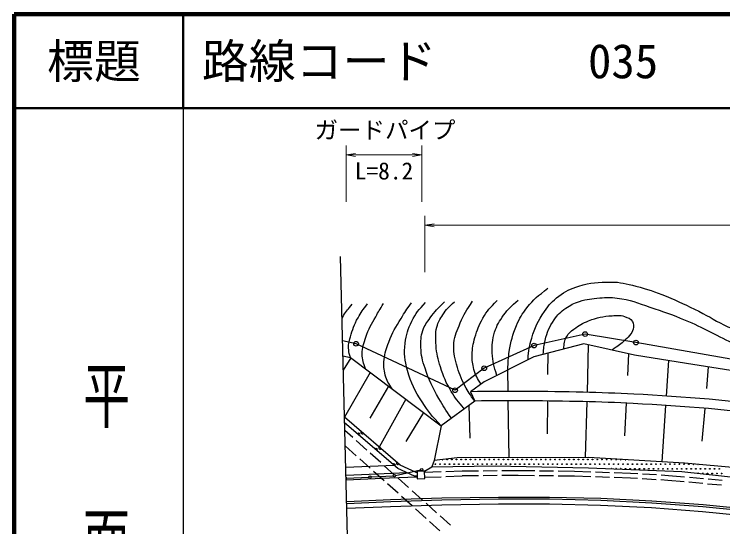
# Model space of a CAD drawing. Units: millimetres, scale not verified. Extents: x 40000 to 680000, y 20000 to 380000.
# Drawn here: x 40000 to 115511, y 325368 to 380000 of the extents above; entities that cross this region are included whole.
import ezdxf
from ezdxf.enums import TextEntityAlignment as Align

# ---------------------------------------------------------------- set-up
doc = ezdxf.new("R2010")
doc.units = ezdxf.units.MM
doc.header["$LTSCALE"] = 1000
for name, color, linetype, lineweight in [('M-BGD', 7, 'Continuous', 25), ('M-BMK-OTRS', 5, 'Continuous', 25), ('M-BMK-ROW', 30, 'Continuous', 25), ('M-STR-HTXT', 7, 'Continuous', 13), ('M-STR-STRC', 7, 'Continuous', 25), ('M-TTL', 2, 'Continuous', 140), ('M-TTL-BAND', 7, 'Continuous', 25), ('M-TTL-LINE', 7, 'Continuous', 50)]:
    doc.layers.add(name, color=color, linetype=linetype, lineweight=lineweight)
doc.layers.add('M-TTL-TXT', color=7, linetype='Continuous')
doc.styles.add('@ＭＳ ゴシック', font='')
doc.styles.add('ＭＳ ゴシック', font='')
doc.styles.get('@ＭＳ ゴシック').set_extended_font_data('@MS Gothic')
doc.styles.get('ＭＳ ゴシック').set_extended_font_data('MS Gothic')

# ---------------------------------------------------------------- blocks, each defined once
blk = doc.blocks.new('open_arrow')
at = {"color": 0, "linetype": 'Continuous', "lineweight": -2}
blk.add_lwpolyline([(7.5, 1.25), (0, 0), (7.5, -1.25)], dxfattribs=at)

msp = doc.modelspace()

# ---------------------------------------------------------------- linework, layer by layer
at = {"layer": 'M-BGD'}
for p, q in [((100691, 344879), (95355, 343497)), ((106108, 343668), (100691, 344879)), ((101074, 339698), (101207, 344763)), ((75029, 343599), (75835, 343400)), ((96871, 341588), (96886, 343893)), ((105377, 341505), (105483, 343808)), ((111650, 342770), (106108, 343668)), ((75863, 343379), (75068, 342080)), ((75835, 343400), (85485, 336144)), ((95355, 343497), (90098, 340824)), ((109496, 339307), (109744, 343079)), ((92642, 339797), (92612, 342102)), ((117036, 341927), (111650, 342770)), ((113795, 340106), (113991, 342403)), ((77935, 341821), (75197, 337066)), ((90098, 340824), (88610, 339764)), ((79895, 340347), (77883, 336931)), ((88610, 339764), (89085, 338770)), ((81725, 338971), (78900, 333867)), ((89085, 338770), (85485, 336144)), ((88585, 334825), (88471, 338323)), ((92733, 332730), (92655, 338797)), ((96829, 335275), (96852, 338775)), ((100892, 332779), (101048, 338698)), ((105080, 335049), (105241, 338545)), ((109036, 332287), (109431, 338309)), ((83627, 337541), (81727, 334466)), ((113317, 334506), (113615, 337993)), ((81124, 331952), (75197, 337056)), ((80883, 331578), (75213, 336462)), ((85485, 336144), (84750, 332432)), ((76079, 334888), (75234, 335647)), ((77567, 333552), (76451, 334554)), ((76443, 332948), (75276, 333996)), ((79055, 332216), (77939, 333218)), ((77932, 331612), (76815, 332614)), ((84750, 332432), (84506, 331749)), ((87197, 332709), (84750, 332432)), ((101183, 332761), (87197, 332709)), ((111441, 332142), (101183, 332761)), ((80496, 331911), (75336, 331673)), ((80543, 330880), (79427, 331882)), ((82661, 330750), (80883, 331578)), ((82847, 331149), (81124, 331952)), ((83732, 331306), (84506, 331749)), ((84506, 331749), (91243, 331872)), ((91243, 331872), (101206, 331670)), ((101206, 331670), (111131, 331253)), ((121179, 331287), (111441, 332142)), ((81860, 331123), (75358, 330823)), ((79420, 330276), (78304, 331278)), ((82944, 330757), (82661, 330750)), ((82934, 331151), (82847, 331149)), ((83732, 331306), (82931, 331286)), ((82931, 331286), (82951, 330486)), ((83752, 330506), (83732, 331306)), ((85483, 331211), (83736, 331153)), ((87729, 331285), (85983, 331227)), ((85994, 330727), (87740, 330785)), ((89474, 331302), (87729, 331285)), ((89479, 330802), (87740, 330785)), ((91474, 331321), (89974, 331307)), ((91479, 330821), (89979, 330807)), ((93719, 331343), (91974, 331326)), ((93717, 330843), (91979, 330826)), ((95455, 330819), (93717, 330843)), ((95462, 331319), (93719, 331343)), ((97455, 330791), (95955, 330812)), ((97462, 331291), (95962, 331312)), ((99693, 330760), (97955, 330784)), ((99705, 331260), (97962, 331284)), ((101429, 330699), (99693, 330760)), ((101447, 331199), (99705, 331260)), ((103446, 331129), (101947, 331181)), ((105687, 331051), (103945, 331112)), ((106448, 331007), (105687, 331051)), ((108445, 330892), (106947, 330979)), ((109706, 330820), (108944, 330864)), ((111444, 330659), (109706, 330820)), ((111131, 331253), (121029, 330217)), ((79995, 330537), (75371, 330324)), ((82946, 330653), (79995, 330537)), ((82032, 329544), (80916, 330546)), ((82951, 330486), (83752, 330506)), ((83748, 330653), (85494, 330711)), ((103428, 330630), (101929, 330682)), ((105664, 330552), (103928, 330612)), ((106418, 330508), (105664, 330552)), ((108415, 330393), (106917, 330479)), ((109668, 330321), (108914, 330364)), ((111399, 330161), (109668, 330321)), ((113391, 329978), (111897, 330115)), ((113435, 330476), (111942, 330614)), ((115427, 330292), (113933, 330430)), ((80908, 328940), (79792, 329942)), ((115382, 329794), (113888, 329932)), ((82396, 327604), (81280, 328606)), ((83520, 328207), (82404, 329210)), ((91602, 328510), (85572, 328422)), ((97055, 328501), (91602, 328510)), ((102510, 328373), (97055, 328501)), ((80115, 328228), (75430, 328030)), ((80123, 328028), (75435, 327830)), ((85572, 328422), (80116, 328228)), ((85577, 328222), (80123, 328028)), ((85008, 326871), (83892, 327873)), ((91603, 328310), (85577, 328222)), ((97052, 328301), (91603, 328310)), ((102503, 328174), (97052, 328301)), ((107948, 327906), (102503, 328174)), ((107960, 328105), (102510, 328373)), ((113391, 327501), (107948, 327906)), ((113406, 327701), (107960, 328105)), ((83885, 326268), (82768, 327270)), ((118815, 326952), (113391, 327501)), ((118838, 327151), (113411, 327700)), ((86496, 325535), (85380, 326537)), ((85373, 324931), (84257, 325934))]:
    msp.add_line(p, q, dxfattribs=at)
for centre in [(86132, 332547), (86632, 332547), (87132, 332547), (87632, 332547), (88132, 332547), (88632, 332547), (89132, 332547), (89632, 332547), (90132, 332547), (90632, 332547), (91132, 332547), (91632, 332547), (92132, 332547), (92632, 332547), (93132, 332547), (93632, 332547), (94132, 332547), (94632, 332547), (95132, 332547), (95632, 332547), (96132, 332547), (96632, 332547), (97132, 332547), (97632, 332547), (98132, 332547), (98632, 332547), (99132, 332547), (99632, 332547), (100132, 332547), (100632, 332547), (101132, 332547), (101632, 332547), (102132, 332547), (102632, 332547), (103132, 332547), (103632, 332547), (84882, 332047), (85382, 332047), (85882, 332047), (86382, 332047), (86882, 332047), (87382, 332047), (87882, 332047), (88382, 332047), (88882, 332047), (89382, 332047), (89882, 332047), (90382, 332047), (90882, 332047), (91382, 332047), (91882, 332047), (92382, 332047), (92882, 332047), (93382, 332047), (93882, 332047), (94382, 332047), (94882, 332047), (95382, 332047), (95882, 332047), (96382, 332047), (96882, 332047), (97382, 332047), (97882, 332047), (98382, 332047), (98882, 332047), (99382, 332047), (99882, 332047), (100382, 332047), (100882, 332047), (101382, 332047), (101882, 332047), (102382, 332047), (102882, 332047), (103382, 332047), (103882, 332047), (104382, 332047), (104882, 332047), (105132, 331547), (105382, 332047), (105632, 331547), (105882, 332047), (106132, 331547), (106382, 332047), (106632, 331547), (106882, 332047), (107132, 331547), (107382, 332047), (107632, 331547), (107882, 332047), (108132, 331547), (108382, 332047), (108632, 331547), (108882, 332047), (109132, 331547), (109382, 332047), (109632, 331547), (109882, 332047), (110132, 331547), (110382, 332047), (110632, 331547), (110882, 332047), (111132, 331547), (111382, 332047), (111632, 331547), (111882, 332047), (112132, 331547), (112632, 331547), (113132, 331547), (113632, 331547), (114132, 331547), (114632, 331547), (115132, 331547), (113882, 331047), (114382, 331047), (114882, 331047), (115382, 331047)]:
    msp.add_circle(centre, 37.5, dxfattribs=at)
for centre, radius, start, end in [((93171, 29948), 309849, 88.62183, 90.84343), ((97245, 176428), 163314, 86.92083, 88.81473), ((95422, 124768), 215000, 82.87603, 87.17513), ((93171, 29948), 308849, 88.62153, 90.75803), ((97245, 176428), 162314, 86.92003, 88.81533), ((95422, 124768), 214000, 82.87603, 87.17573), ((76687, 335193), 150, 319.2588, 139.2588), ((77092, 335425), 150, 139.2588, 319.2588), ((78986, 333793), 150, 139.2588, 319.2588), ((78581, 333561), 150, 319.2588, 139.2588), ((80880, 332162), 150, 139.2588, 319.2588), ((85632, 332547), 37.5, 209.22648, 343.68226), ((104132, 332547), 37.5, 101.80415, 71.28787), ((104632, 332547), 37.5, 167.25453, 5.8375), ((105132, 332547), 37.5, 216.47485, 316.61718), ((80475, 331929), 150, 319.2588, 139.2588), ((103632, 331547), 37.5, 32.08286, 143.10074), ((104132, 331547), 37.5, 357.93722, 177.24638), ((104632, 331547), 37.5, 323.93477, 211.24882), ((112382, 332047), 37.5, 155.6873, 14.27214), ((112882, 332047), 37.5, 231.74049, 298.21895), ((112882, 331047), 37.5, 30.9509, 137.1011), ((113382, 331047), 37.5, 302.12665, 225.92535)]:
    msp.add_arc(centre, radius, start, end, dxfattribs=at)
for points, knots in [([(94752, 343190), (94840, 344226), (94902, 344600), (95148, 345469), (95485, 346656), (95838, 347285), (96512, 348318), (96987, 349043), (97327, 349426), (98020, 349945), (98772, 350509), (99276, 350739), (100172, 351019), (101445, 351416), (102224, 351443), (103557, 351453), (104618, 351462), (105207, 351266), (106238, 351014), (107528, 350698), (108229, 350426), (109463, 349936), (110860, 349381), (111615, 349000), (112962, 348333), (114186, 347726), (114807, 347256), (116049, 346689), (117095, 346210), (117737, 346074), (118791, 345612), (120186, 344999), (120959, 344624), (122278, 343861), (123311, 343264), (123883, 342906), (124821, 342168), (125619, 341540), (126145, 341253), (126787, 340465), (127107, 340072), (127337, 339854), (127480, 339367), (127570, 339058), (127594, 338908), (127599, 338552)], [0, 0, 0, 0, 1, 1, 1, 2, 2, 2, 3, 3, 3, 4, 4, 4, 5, 5, 5, 6, 6, 6, 7, 7, 7, 8, 8, 8, 9, 9, 9, 10, 10, 10, 11, 11, 11, 12, 12, 12, 13, 13, 13, 14, 14, 14, 15, 15, 15, 15]), ([(92612, 342102), (92626, 343001), (92652, 343295), (92761, 344050), (92923, 345166), (93113, 345785), (93525, 346835), (93837, 347631), (94131, 348033), (94644, 348717), (95358, 349669), (95797, 349955), (96877, 350789)], [0, 0, 0, 0, 1, 1, 1, 2, 2, 2, 3, 3, 3, 4, 4, 4, 4]), ([(96384, 343763), (96411, 344431), (96448, 344673), (96576, 345241), (96783, 346153), (97023, 346652), (97534, 347434), (97906, 348001), (98216, 348261), (98768, 348656), (99291, 349030), (99632, 349186), (100241, 349393), (101049, 349666), (101545, 349673), (102392, 349761), (103121, 349838), (103543, 349851), (104269, 349751), (105659, 349560), (106400, 349234), (107731, 348790), (109215, 348294), (110049, 348016), (111490, 347408), (113501, 346558), (114547, 345904), (116522, 344974), (118090, 344237), (119055, 343997), (120561, 343142), (121022, 342881), (121251, 342686), (121671, 342364), (122254, 341917), (122506, 341577), (123078, 341116), (123642, 340659), (124092, 340566), (124593, 340041), (124739, 339888), (124801, 339831), (124948, 339636)], [0, 0, 0, 0, 1, 1, 1, 2, 2, 2, 3, 3, 3, 4, 4, 4, 5, 5, 5, 6, 6, 6, 7, 7, 7, 8, 8, 8, 9, 9, 9, 10, 10, 10, 11, 11, 11, 12, 12, 12, 13, 13, 13, 14, 14, 14, 14]), ([(74927, 347554), (74979, 347657), (75038, 347764), (75107, 347879), (75407, 348385), (75563, 348571), (76016, 349080)], [0, 0, 0, 0, 1, 1, 1, 2, 2, 2, 2]), ([(75835, 343400), (75711, 343751), (75680, 343897), (75644, 344226), (75584, 344765), (75687, 345078), (75829, 345601), (76053, 346430), (76224, 346893), (76638, 347644), (76975, 348254), (77136, 348480), (77637, 349122)], [0, 0, 0, 0, 1, 1, 1, 2, 2, 2, 3, 3, 3, 4, 4, 4, 4]), ([(77438, 342195), (77197, 342854), (77104, 343149), (77087, 343784), (77068, 344508), (77246, 344909), (77475, 345595), (77773, 346487), (78068, 346940), (78524, 347762), (78833, 348320), (78945, 348511), (79359, 349166)], [0, 0, 0, 0, 1, 1, 1, 2, 2, 2, 3, 3, 3, 4, 4, 4, 4]), ([(80269, 340066), (79880, 340668), (79718, 340922), (79549, 341539), (79378, 342162), (79349, 342546), (79421, 343187), (79506, 343941), (79655, 344354), (79926, 345063), (80320, 346098), (80649, 346637), (81226, 347582), (81634, 348248), (81788, 348481), (82340, 349243)], [0, 0, 0, 0, 1, 1, 1, 2, 2, 2, 3, 3, 3, 4, 4, 4, 5, 5, 5, 5]), ([(85485, 336144), (84485, 337219), (84146, 337608), (83468, 338675), (82691, 339895), (82285, 340639), (81915, 342037), (81626, 343131), (81531, 343799), (81663, 344923), (81776, 345880), (81946, 346422), (82375, 347285), (82805, 348150), (83100, 348474), (83835, 349281)], [0, 0, 0, 0, 1, 1, 1, 2, 2, 2, 3, 3, 3, 4, 4, 4, 5, 5, 5, 5]), ([(86585, 336947), (85917, 337902), (85727, 338205), (85247, 339052), (84564, 340257), (84205, 340962), (83776, 342278), (83503, 343116), (83354, 343610), (83340, 344490), (83329, 345193), (83324, 345610), (83540, 346279), (83731, 346868), (83988, 347138), (84339, 347648), (84843, 348378), (85115, 348609), (85862, 349333)], [0, 0, 0, 0, 1, 1, 1, 2, 2, 2, 3, 3, 3, 4, 4, 4, 5, 5, 5, 6, 6, 6, 6]), ([(87958, 337949), (87268, 338745), (87043, 339030), (86573, 339802), (85994, 340751), (85763, 341347), (85424, 342406), (85146, 343275), (85012, 343784), (84957, 344695), (84911, 345462), (84858, 345914), (85041, 346661), (85175, 347204), (85369, 347476), (85666, 347950), (86058, 348576), (86307, 348780), (86927, 349361)], [0, 0, 0, 0, 1, 1, 1, 2, 2, 2, 3, 3, 3, 4, 4, 4, 5, 5, 5, 6, 6, 6, 6]), ([(89085, 338770), (88556, 339480), (88391, 339726), (88034, 340391), (87578, 341242), (87387, 341762), (87141, 342696), (86916, 343548), (86774, 344056), (86856, 344933), (86938, 345813), (87191, 346277), (87532, 347093), (87933, 348053), (88176, 348394), (88847, 349410)], [0, 0, 0, 0, 1, 1, 1, 2, 2, 2, 3, 3, 3, 4, 4, 4, 5, 5, 5, 5]), ([(89744, 340571), (89342, 341227), (89175, 341484), (88994, 342137), (88830, 342729), (88789, 343083), (88803, 343697), (88819, 344423), (88897, 344836), (89100, 345534), (89341, 346365), (89504, 346836), (89935, 347588), (90405, 348409), (90699, 348698), (91452, 349477)], [0, 0, 0, 0, 1, 1, 1, 2, 2, 2, 3, 3, 3, 4, 4, 4, 5, 5, 5, 5]), ([(91443, 341508), (91114, 342540), (90973, 342944), (90940, 343897), (90910, 344766), (90935, 345279), (91193, 346109), (91432, 346878), (91692, 347274), (92158, 347930), (92664, 348641), (92954, 348880), (93711, 349535)], [0, 0, 0, 0, 1, 1, 1, 2, 2, 2, 3, 3, 3, 4, 4, 4, 4]), ([(98565, 344328), (98604, 344897), (98602, 345198), (98879, 345651), (99100, 346011), (99296, 346171), (99630, 346428), (100193, 346860), (100548, 347068), (101210, 347324), (102142, 347685), (102713, 347791), (103710, 347867), (104223, 347906), (104542, 347961), (105024, 347780), (105388, 347643), (105684, 347603), (105875, 347265), (106035, 346982), (106027, 346756), (105958, 346439), (105893, 346142), (105757, 346003), (105568, 345763), (105352, 345489), (105198, 345362), (104940, 345126), (104493, 344715), (104288, 344604), (103685, 344210)], [0, 0, 0, 0, 1, 1, 1, 2, 2, 2, 3, 3, 3, 4, 4, 4, 5, 5, 5, 6, 6, 6, 7, 7, 7, 8, 8, 8, 9, 9, 9, 10, 10, 10, 10])]:
    msp.add_open_spline(points, degree=3, knots=knots, dxfattribs=at)
at = {"layer": 'M-BMK-OTRS'}
msp.add_line((75525, 324316), (74757, 354161), dxfattribs=at)
at = {"layer": 'M-BMK-ROW'}
for p, q in [((100837, 345906), (95399, 344689)), ((106252, 345003), (100837, 345906)), ((76427, 344879), (74988, 345199)), ((86974, 339919), (76427, 344879)), ((95399, 344689), (90082, 342271)), ((117182, 343087), (106252, 345003)), ((90082, 342271), (86974, 339919))]:
    msp.add_line(p, q, dxfattribs=at)
for centre in [(100837, 345906), (76427, 344879), (106252, 345003), (95399, 344689), (90082, 342271), (86974, 339919)]:
    msp.add_circle(centre, 250, dxfattribs=at)
at = {"layer": 'M-STR-HTXT'}
for p, q in [((75367, 360000), (75367, 366000)), ((83436, 360000), (83436, 366000)), ((75367, 365000), (83436, 365000)), ((83748, 352500), (83748, 358500)), ((83748, 357500), (368902, 357500))]:
    msp.add_line(p, q, dxfattribs=at)
at = {"layer": 'M-STR-STRC'}
for p, q in [((78026, 330684), (80386, 330799)), ((80633, 330833), (83314, 331448)), ((75417, 330557), (77776, 330672)), ((80097, 327534), (85553, 327719)), ((85553, 327719), (91605, 327815)), ((91605, 327815), (97052, 327801)), ((97052, 327801), (102478, 327672)), ((75448, 327339), (80097, 327534)), ((102478, 327672), (107924, 327411)), ((107924, 327411), (113359, 327009)), ((113359, 327009), (118708, 326454))]:
    msp.add_line(p, q, dxfattribs=at)
for centre in [(83436, 331476), (77901, 330678), (80511, 330805)]:
    msp.add_circle(centre, 125, dxfattribs=at)
msp.add_arc((75292, 330551), 125, 307.25495, 55.69476, dxfattribs=at)
at = {"layer": 'M-TTL'}
for p, q in [((40000, 380000), (40000, 20000)), ((680000, 380000), (40000, 380000))]:
    msp.add_line(p, q, dxfattribs=at)
at = {"layer": 'M-TTL-BAND'}
msp.add_line((58000, 370000), (58000, 20000), dxfattribs=at)
at = {"layer": 'M-TTL-LINE'}
for p, q in [((58000, 380000), (58000, 370000)), ((40000, 370000), (680000, 370000))]:
    msp.add_line(p, q, dxfattribs=at)

# ---------------------------------------------------------------- block references
at = {"layer": 'M-STR-HTXT', "xscale": 133, "yscale": 133}
for p in [(75367, 365000), (83748, 357500)]:
    msp.add_blockref('open_arrow', p, dxfattribs=at)
at = {"layer": 'M-STR-HTXT', "xscale": 133, "yscale": 133, "rotation": 180}
msp.add_blockref('open_arrow', (83436, 365000), dxfattribs=at)

# ---------------------------------------------------------------- texts
at = {"layer": 'M-STR-HTXT', "style": 'ＭＳ ゴシック'}
msp.add_text('ガードパイプ', height=1833, dxfattribs=at).set_placement((79515, 367649), align=Align.MIDDLE_CENTER)
msp.add_text('L=8.2', height=1833, dxfattribs=at).set_placement((79405, 361833), align=Align.BOTTOM_CENTER)
at = {"layer": 'M-TTL-BAND', "style": '@ＭＳ ゴシック', "width": 1.55}
msp.add_text('平  面  図', height=3666, rotation=270, dxfattribs=at).set_placement((49777, 323975), align=Align.MIDDLE_CENTER)
at = {"layer": 'M-TTL-TXT', "style": 'ＭＳ ゴシック'}
msp.add_text('標題', height=3666, dxfattribs=at).set_placement((48500, 375000), align=Align.MIDDLE_CENTER)
for s, p in [('路線コード', (60000, 375000)), ('035', (101142, 375000))]:
    msp.add_text(s, height=3666, dxfattribs=at).set_placement(p, align=Align.MIDDLE_LEFT)

doc.saveas('drawing.dxf')
